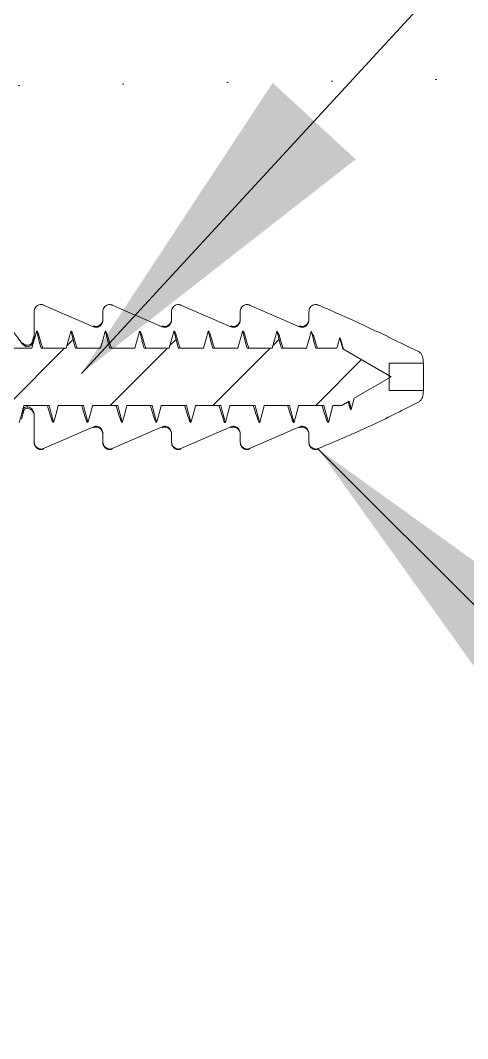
# Model space of a CAD drawing. Extents: x 1522 to 1942, y -990 to -693.
# Drawn here: x 1765.05 to 1768.96, y -805.4 to -796.5 of the extents above; entities that cross this region are included whole.
import ezdxf

# ---------------------------------------------------------------- set-up
doc = ezdxf.new("R2010")
doc.units = 0
doc.header["$LTSCALE"] = 7
doc.header["$MEASUREMENT"] = 0
doc.layers.get('0').update_dxf_attribs({"color": 2, "linetype": 'CONTINUOUS'})
doc.layers.add('D', color=2, linetype='CONTINUOUS')
doc.styles.add('GHS', font='romans', dxfattribs={"bigfont": 'ghs'})
doc.dimstyles.new('STANDARD$7', dxfattribs={"dimscale": 0, "dimtxt": 3.5, "dimasz": 3, "dimexe": 2, "dimexo": 1, "dimgap": 1, "dimtad": 1, "dimdec": 4, "dimdsep": 46, "dimtxsty": 'GHS', "dimcen": 1, "dimclrd": 256, "dimclre": 256, "dimclrt": 256, "dimadec": 4, "dimazin": 2, "dimtfac": 1, "dimtdec": 4, "dimtmove": 0, "dimatfit": 0, "dimfxl": 0, "dimtolj": 1, "dimtzin": 0, "dimlwd": -1, "dimlwe": -1, "dimarcsym": 0})
pattern_1 = [(45, (1635.147, -811.1122), (-0.4490128, 0.4490128), [])]

msp = doc.modelspace()

# ---------------------------------------------------------------- hatches: boundary and pattern name
at = {"linetype": 'Continuous', "lineweight": 0}
h = msp.add_hatch(dxfattribs=at)
h.set_pattern_fill('ANSI31', color=2, scale=0.2, style=0)
h.set_pattern_definition(pattern_1)
edge = h.paths.add_edge_path(flags=0)
edge.add_line((1760.871, -798.2207), (1760.871, -799.012))
edge.add_line((1760.871, -799.012), (1761.671, -799.0232))
edge.add_line((1761.671, -799.0232), (1761.671, -797.1139))
edge.add_ellipse((1768.8507, -799.612), major_axis=(-186.2173, -2.6003), ratio=0.01396082, start_angle=272.198432, end_angle=272.816198)
edge.add_spline(control_points=[(1759.6652, -797.1432), (1759.6198, -797.1438), (1759.574, -797.1524), (1759.5315, -797.1683), (1759.4895, -797.1839), (1759.4496, -797.2071), (1759.4152, -797.2357), (1759.3808, -797.2644), (1759.3508, -797.2995), (1759.3278, -797.3379), (1759.3164, -797.357), (1759.3066, -797.3771), (1759.2985, -797.3977), (1759.2965, -797.4029), (1759.2946, -797.4081), (1759.2928, -797.4133), (1759.291, -797.4186), (1759.2893, -797.4238), (1759.2877, -797.4291), (1759.2861, -797.4344), (1759.2847, -797.4398), (1759.2833, -797.4451), (1759.2826, -797.4478), (1759.282, -797.4505), (1759.2814, -797.4532), (1759.2801, -797.4586), (1759.279, -797.464), (1759.2779, -797.4694), (1759.2769, -797.4749), (1759.276, -797.4803), (1759.2752, -797.4858), (1759.2748, -797.4885), (1759.2744, -797.4913), (1759.2741, -797.494), (1759.2734, -797.4995), (1759.2728, -797.505), (1759.2724, -797.5105), (1759.2722, -797.5133), (1759.272, -797.5161), (1759.2718, -797.5188), (1759.2716, -797.5216), (1759.2715, -797.5243), (1759.2714, -797.5271), (1759.2711, -797.5326), (1759.271, -797.5382), (1759.271, -797.5437)], knot_values=[0, 0, 0, 0, 0.00068, 0.00068, 0.00068, 0.001352, 0.001352, 0.001352, 0.002024, 0.002024, 0.002024, 0.002353, 0.002353, 0.002353, 0.002435, 0.002435, 0.002435, 0.002517, 0.002517, 0.002517, 0.002599, 0.002599, 0.002599, 0.00264, 0.00264, 0.00264, 0.002721, 0.002721, 0.002721, 0.002803, 0.002803, 0.002803, 0.002844, 0.002844, 0.002844, 0.002926, 0.002926, 0.002926, 0.002967, 0.002967, 0.002967, 0.003008, 0.003008, 0.003008, 0.00309, 0.00309, 0.00309, 0.00309], weights=[1, 1, 1, 1, 1, 1, 1, 1, 1, 1, 1, 1, 1, 1, 1, 1, 1, 1, 1, 1, 1, 1, 1, 1, 1, 1, 1, 1, 1, 1, 1, 1, 1, 1, 1, 1, 1, 1, 1, 1, 1, 1, 1, 1, 1, 1], degree=3, periodic=0)
edge.add_line((1759.271, -797.5437), (1759.271, -797.6134))
edge.add_arc((1759.371, -797.6134), 0.1, 180, 269.2)
edge.add_line((1759.3696, -797.7134), (1759.671, -797.7176))
edge.add_line((1759.671, -797.7176), (1759.671, -798.204))
edge.add_line((1759.671, -798.204), (1760.871, -798.2207))
h = msp.add_hatch(dxfattribs=at)
h.set_pattern_fill('ANSI31', color=2, scale=0.2, style=0)
h.set_pattern_definition(pattern_1)
edge = h.paths.add_edge_path(flags=0)
edge.add_line((1761.291, -799.212), (1761.2508, -799.362))
edge.add_line((1761.2508, -799.362), (1761.191, -799.362))
edge.add_line((1761.191, -799.362), (1761.191, -799.312))
edge.add_line((1761.191, -799.312), (1760.691, -799.312))
edge.add_line((1760.691, -799.312), (1760.691, -799.062))
edge.add_line((1760.691, -799.062), (1760.871, -799.062))
edge.add_line((1760.871, -799.062), (1760.871, -798.472))
edge.add_arc((1760.811, -798.472), 0.06, 0, 90)
edge.add_line((1760.811, -798.412), (1760.751, -798.412))
edge.add_line((1760.751, -798.412), (1760.691, -798.472))
edge.add_line((1760.691, -798.472), (1760.691, -798.9142))
edge.add_arc((1760.631, -798.9142), 0.06, 0, 94.37793)
edge.add_spline(control_points=[(1760.6264, -798.8544), (1760.404, -798.8714), (1760.288, -798.9804), (1760.2333, -799.182)], knot_values=[0.055884, 0.055884, 0.055884, 0.055884, 0.659342, 0.659342, 0.659342, 0.659342], weights=[1, 1, 1, 1], degree=3, periodic=0)
edge.add_line((1760.2333, -799.182), (1760.611, -799.182))
edge.add_line((1760.611, -799.182), (1760.611, -800.042))
edge.add_line((1760.611, -800.042), (1760.2333, -800.042))
edge.add_spline(control_points=[(1760.2333, -800.042), (1760.288, -800.2436), (1760.404, -800.3526), (1760.6264, -800.3697)], knot_values=[0.340658, 0.340658, 0.340658, 0.340658, 0.944116, 0.944116, 0.944116, 0.944116], weights=[1, 1, 1, 1], degree=3, periodic=0)
edge.add_arc((1760.631, -800.3098), 0.06, 265.62207, 360)
edge.add_line((1760.691, -800.3098), (1760.691, -800.752))
edge.add_line((1760.691, -800.752), (1760.751, -800.812))
edge.add_line((1760.751, -800.812), (1760.811, -800.812))
edge.add_arc((1760.811, -800.752), 0.06, 270, 360)
edge.add_line((1760.871, -800.752), (1760.871, -800.162))
edge.add_line((1760.871, -800.162), (1760.691, -800.162))
edge.add_line((1760.691, -800.162), (1760.691, -799.912))
edge.add_line((1760.691, -799.912), (1761.191, -799.912))
edge.add_line((1761.191, -799.912), (1761.191, -799.862))
edge.add_line((1761.191, -799.862), (1761.4008, -799.862))
edge.add_line((1761.4008, -799.862), (1761.441, -800.012))
edge.add_line((1761.441, -800.012), (1761.4812, -799.862))
edge.add_line((1761.4812, -799.862), (1761.7008, -799.862))
edge.add_line((1761.7008, -799.862), (1761.741, -800.012))
edge.add_line((1761.741, -800.012), (1761.7812, -799.862))
edge.add_line((1761.7812, -799.862), (1762.0008, -799.862))
edge.add_line((1762.0008, -799.862), (1762.041, -800.012))
edge.add_line((1762.041, -800.012), (1762.0812, -799.862))
edge.add_line((1762.0812, -799.862), (1762.3008, -799.862))
edge.add_line((1762.3008, -799.862), (1762.341, -800.012))
edge.add_line((1762.341, -800.012), (1762.3812, -799.862))
edge.add_line((1762.3812, -799.862), (1762.6008, -799.862))
edge.add_line((1762.6008, -799.862), (1762.641, -800.012))
edge.add_line((1762.641, -800.012), (1762.6812, -799.862))
edge.add_line((1762.6812, -799.862), (1762.9008, -799.862))
edge.add_line((1762.9008, -799.862), (1762.941, -800.012))
edge.add_line((1762.941, -800.012), (1762.9812, -799.862))
edge.add_line((1762.9812, -799.862), (1763.2008, -799.862))
edge.add_line((1763.2008, -799.862), (1763.241, -800.012))
edge.add_line((1763.241, -800.012), (1763.2812, -799.862))
edge.add_line((1763.2812, -799.862), (1763.5008, -799.862))
edge.add_line((1763.5008, -799.862), (1763.541, -800.012))
edge.add_line((1763.541, -800.012), (1763.5812, -799.862))
edge.add_line((1763.5812, -799.862), (1763.8008, -799.862))
edge.add_line((1763.8008, -799.862), (1763.841, -800.012))
edge.add_line((1763.841, -800.012), (1763.8812, -799.862))
edge.add_line((1763.8812, -799.862), (1764.1008, -799.862))
edge.add_line((1764.1008, -799.862), (1764.141, -800.012))
edge.add_line((1764.141, -800.012), (1764.1812, -799.862))
edge.add_line((1764.1812, -799.862), (1764.4008, -799.862))
edge.add_line((1764.4008, -799.862), (1764.441, -800.012))
edge.add_line((1764.441, -800.012), (1764.4812, -799.862))
edge.add_line((1764.4812, -799.862), (1764.7008, -799.862))
edge.add_line((1764.7008, -799.862), (1764.741, -800.012))
edge.add_line((1764.741, -800.012), (1764.7812, -799.862))
edge.add_line((1764.7812, -799.862), (1765.0008, -799.862))
edge.add_line((1765.0008, -799.862), (1765.041, -800.012))
edge.add_line((1765.041, -800.012), (1765.0812, -799.862))
edge.add_line((1765.0812, -799.862), (1765.3008, -799.862))
edge.add_line((1765.3008, -799.862), (1765.341, -800.012))
edge.add_line((1765.341, -800.012), (1765.3812, -799.862))
edge.add_line((1765.3812, -799.862), (1765.6008, -799.862))
edge.add_line((1765.6008, -799.862), (1765.641, -800.012))
edge.add_line((1765.641, -800.012), (1765.6812, -799.862))
edge.add_line((1765.6812, -799.862), (1765.9008, -799.862))
edge.add_line((1765.9008, -799.862), (1765.941, -800.012))
edge.add_line((1765.941, -800.012), (1765.9812, -799.862))
edge.add_line((1765.9812, -799.862), (1766.2008, -799.862))
edge.add_line((1766.2008, -799.862), (1766.241, -800.012))
edge.add_line((1766.241, -800.012), (1766.2812, -799.862))
edge.add_line((1766.2812, -799.862), (1766.5008, -799.862))
edge.add_line((1766.5008, -799.862), (1766.541, -800.012))
edge.add_line((1766.541, -800.012), (1766.5812, -799.862))
edge.add_line((1766.5812, -799.862), (1766.8008, -799.862))
edge.add_line((1766.8008, -799.862), (1766.841, -800.012))
edge.add_line((1766.841, -800.012), (1766.8812, -799.862))
edge.add_line((1766.8812, -799.862), (1767.1008, -799.862))
edge.add_line((1767.1008, -799.862), (1767.141, -800.012))
edge.add_line((1767.141, -800.012), (1767.1812, -799.862))
edge.add_line((1767.1812, -799.862), (1767.4008, -799.862))
edge.add_line((1767.4008, -799.862), (1767.441, -800.012))
edge.add_line((1767.441, -800.012), (1767.4812, -799.862))
edge.add_line((1767.4812, -799.862), (1767.7008, -799.862))
edge.add_line((1767.7008, -799.862), (1767.741, -800.012))
edge.add_line((1767.741, -800.012), (1767.7812, -799.862))
edge.add_line((1767.7812, -799.862), (1767.858, -799.862))
edge.add_line((1767.858, -799.862), (1767.9219, -799.8251))
edge.add_line((1767.9219, -799.8251), (1767.941, -799.8966))
edge.add_line((1767.941, -799.8966), (1767.9672, -799.799))
edge.add_line((1767.9672, -799.799), (1768.291, -799.612))
edge.add_line((1768.291, -799.612), (1767.8672, -799.3673))
edge.add_line((1767.8672, -799.3673), (1767.841, -799.2698))
edge.add_line((1767.841, -799.2698), (1767.8163, -799.362))
edge.add_line((1767.8163, -799.362), (1767.6312, -799.362))
edge.add_line((1767.6312, -799.362), (1767.591, -799.212))
edge.add_line((1767.591, -799.212), (1767.5508, -799.362))
edge.add_line((1767.5508, -799.362), (1767.3312, -799.362))
edge.add_line((1767.3312, -799.362), (1767.291, -799.212))
edge.add_line((1767.291, -799.212), (1767.2508, -799.362))
edge.add_line((1767.2508, -799.362), (1767.0312, -799.362))
edge.add_line((1767.0312, -799.362), (1766.991, -799.212))
edge.add_line((1766.991, -799.212), (1766.9508, -799.362))
edge.add_line((1766.9508, -799.362), (1766.7312, -799.362))
edge.add_line((1766.7312, -799.362), (1766.691, -799.212))
edge.add_line((1766.691, -799.212), (1766.6508, -799.362))
edge.add_line((1766.6508, -799.362), (1766.4312, -799.362))
edge.add_line((1766.4312, -799.362), (1766.391, -799.212))
edge.add_line((1766.391, -799.212), (1766.3508, -799.362))
edge.add_line((1766.3508, -799.362), (1766.1312, -799.362))
edge.add_line((1766.1312, -799.362), (1766.091, -799.212))
edge.add_line((1766.091, -799.212), (1766.0508, -799.362))
edge.add_line((1766.0508, -799.362), (1765.8312, -799.362))
edge.add_line((1765.8312, -799.362), (1765.791, -799.212))
edge.add_line((1765.791, -799.212), (1765.7508, -799.362))
edge.add_line((1765.7508, -799.362), (1765.5312, -799.362))
edge.add_line((1765.5312, -799.362), (1765.491, -799.212))
edge.add_line((1765.491, -799.212), (1765.4508, -799.362))
edge.add_line((1765.4508, -799.362), (1765.2312, -799.362))
edge.add_line((1765.2312, -799.362), (1765.191, -799.212))
edge.add_line((1765.191, -799.212), (1765.1508, -799.362))
edge.add_line((1765.1508, -799.362), (1764.9312, -799.362))
edge.add_line((1764.9312, -799.362), (1764.891, -799.212))
edge.add_line((1764.891, -799.212), (1764.8508, -799.362))
edge.add_line((1764.8508, -799.362), (1764.6312, -799.362))
edge.add_line((1764.6312, -799.362), (1764.591, -799.212))
edge.add_line((1764.591, -799.212), (1764.5508, -799.362))
edge.add_line((1764.5508, -799.362), (1764.3312, -799.362))
edge.add_line((1764.3312, -799.362), (1764.291, -799.212))
edge.add_line((1764.291, -799.212), (1764.2508, -799.362))
edge.add_line((1764.2508, -799.362), (1764.0312, -799.362))
edge.add_line((1764.0312, -799.362), (1763.991, -799.212))
edge.add_line((1763.991, -799.212), (1763.9508, -799.362))
edge.add_line((1763.9508, -799.362), (1763.7312, -799.362))
edge.add_line((1763.7312, -799.362), (1763.691, -799.212))
edge.add_line((1763.691, -799.212), (1763.6508, -799.362))
edge.add_line((1763.6508, -799.362), (1763.4312, -799.362))
edge.add_line((1763.4312, -799.362), (1763.391, -799.212))
edge.add_line((1763.391, -799.212), (1763.3508, -799.362))
edge.add_line((1763.3508, -799.362), (1763.1312, -799.362))
edge.add_line((1763.1312, -799.362), (1763.091, -799.212))
edge.add_line((1763.091, -799.212), (1763.0508, -799.362))
edge.add_line((1763.0508, -799.362), (1762.8312, -799.362))
edge.add_line((1762.8312, -799.362), (1762.791, -799.212))
edge.add_line((1762.791, -799.212), (1762.7508, -799.362))
edge.add_line((1762.7508, -799.362), (1762.5312, -799.362))
edge.add_line((1762.5312, -799.362), (1762.491, -799.212))
edge.add_line((1762.491, -799.212), (1762.4508, -799.362))
edge.add_line((1762.4508, -799.362), (1762.2312, -799.362))
edge.add_line((1762.2312, -799.362), (1762.191, -799.212))
edge.add_line((1762.191, -799.212), (1762.1508, -799.362))
edge.add_line((1762.1508, -799.362), (1761.9312, -799.362))
edge.add_line((1761.9312, -799.362), (1761.891, -799.212))
edge.add_line((1761.891, -799.212), (1761.8508, -799.362))
edge.add_line((1761.8508, -799.362), (1761.6312, -799.362))
edge.add_line((1761.6312, -799.362), (1761.591, -799.212))
edge.add_line((1761.591, -799.212), (1761.5508, -799.362))
edge.add_line((1761.5508, -799.362), (1761.3312, -799.362))
edge.add_line((1761.3312, -799.362), (1761.291, -799.212))

# ---------------------------------------------------------------- linework, layer by layer
at = {"color": 7, "linetype": 'Continuous', "lineweight": 15}
for p, q in [((1765.6887, -799.1748), (1765.2533, -798.9849)), ((1766.2887, -799.1748), (1765.8533, -798.9849)), ((1766.8887, -799.1748), (1766.4533, -798.9849)), ((1767.4887, -799.1748), (1767.0533, -798.9849)), ((1765.171, -799.0446), (1765.171, -799.2736)), ((1765.771, -799.0446), (1765.771, -799.1128)), ((1766.371, -799.0446), (1766.371, -799.1128)), ((1766.971, -799.0446), (1766.971, -799.1128)), ((1767.571, -799.0446), (1767.571, -799.1128)), ((1765.1704, -799.2486), (1765.1493, -799.319)), ((1765.1582, -799.3017), (1765.1703, -799.2494)), ((1767.291, -799.212), (1767.3112, -799.2497)), ((1767.591, -799.212), (1767.6114, -799.254)), ((1767.841, -799.2698), (1767.8516, -799.2974)), ((1765.1508, -799.362), (1764.9312, -799.362)), ((1765.4508, -799.362), (1765.2312, -799.362)), ((1765.7508, -799.362), (1765.5312, -799.362)), ((1766.0508, -799.362), (1765.8312, -799.362)), ((1766.3508, -799.362), (1766.1312, -799.362)), ((1766.6508, -799.362), (1766.4312, -799.362)), ((1766.9508, -799.362), (1766.7312, -799.362)), ((1767.2508, -799.362), (1767.0312, -799.362)), ((1767.5508, -799.362), (1767.3312, -799.362)), ((1767.8163, -799.362), (1767.6312, -799.362)), ((1768.291, -799.612), (1767.8672, -799.3673)), ((1768.271, -799.492), (1768.271, -799.732)), ((1768.571, -799.492), (1768.271, -799.492)), ((1768.571, -799.492), (1768.571, -799.4875)), ((1768.571, -799.492), (1768.571, -799.732)), ((1767.9672, -799.799), (1768.291, -799.612)), ((1768.271, -799.732), (1768.571, -799.732)), ((1768.571, -799.7365), (1768.571, -799.732)), ((1765.0812, -799.862), (1765.3008, -799.862)), ((1765.3812, -799.862), (1765.6008, -799.862)), ((1765.6812, -799.862), (1765.9008, -799.862)), ((1765.9812, -799.862), (1766.2008, -799.862)), ((1766.2812, -799.862), (1766.5008, -799.862)), ((1766.5812, -799.862), (1766.8008, -799.862)), ((1766.8812, -799.862), (1767.1008, -799.862)), ((1767.1812, -799.862), (1767.4008, -799.862)), ((1767.4812, -799.862), (1767.7008, -799.862)), ((1767.741, -800.012), (1767.7008, -799.862)), ((1767.7812, -799.862), (1767.741, -800.012)), ((1767.7812, -799.862), (1767.858, -799.862)), ((1767.858, -799.862), (1767.9219, -799.8251)), ((1767.913, -799.8302), (1767.9275, -799.8783)), ((1765.171, -799.9505), (1765.171, -800.1795)), ((1765.2533, -800.2391), (1765.6887, -800.0493)), ((1765.8533, -800.2391), (1766.2887, -800.0493)), ((1766.4533, -800.2391), (1766.8887, -800.0493)), ((1767.0533, -800.2391), (1767.4887, -800.0493)), ((1765.771, -800.1112), (1765.771, -800.1795)), ((1766.371, -800.1112), (1766.371, -800.1795)), ((1766.971, -800.1112), (1766.971, -800.1795)), ((1767.571, -800.1112), (1767.571, -800.1795))]:
    msp.add_line(p, q, dxfattribs=at)
at = {"color": 7, "linetype": 'Continuous', "lineweight": 15, "flags": 128}
for points in [[(1765.191, -799.212), (1765.1782, -799.2597), (1765.1645, -799.3109), (1765.1508, -799.362)], [(1765.2312, -799.362), (1765.2184, -799.3144), (1765.2047, -799.2632), (1765.191, -799.212)], [(1765.491, -799.212), (1765.4782, -799.2597), (1765.4645, -799.3109), (1765.4508, -799.362)], [(1765.5312, -799.362), (1765.5184, -799.3144), (1765.5047, -799.2632), (1765.491, -799.212)], [(1765.791, -799.212), (1765.7782, -799.2597), (1765.7645, -799.3109), (1765.7508, -799.362)], [(1765.8312, -799.362), (1765.8184, -799.3144), (1765.8047, -799.2632), (1765.791, -799.212)], [(1766.091, -799.212), (1766.0782, -799.2597), (1766.0645, -799.3109), (1766.0508, -799.362)], [(1766.1312, -799.362), (1766.1184, -799.3144), (1766.1047, -799.2632), (1766.091, -799.212)], [(1766.391, -799.212), (1766.3782, -799.2597), (1766.3645, -799.3109), (1766.3508, -799.362)], [(1766.4312, -799.362), (1766.4184, -799.3144), (1766.4047, -799.2632), (1766.391, -799.212)], [(1766.691, -799.212), (1766.6782, -799.2597), (1766.6645, -799.3109), (1766.6508, -799.362)], [(1766.7312, -799.362), (1766.7184, -799.3144), (1766.7047, -799.2632), (1766.691, -799.212)], [(1766.991, -799.212), (1766.9782, -799.2597), (1766.9645, -799.3109), (1766.9508, -799.362)], [(1767.0312, -799.362), (1767.0184, -799.3144), (1767.0047, -799.2632), (1766.991, -799.212)], [(1767.291, -799.212), (1767.2782, -799.2597), (1767.2645, -799.3109), (1767.2508, -799.362)], [(1767.3312, -799.362), (1767.3184, -799.3144), (1767.3047, -799.2632), (1767.291, -799.212)], [(1767.591, -799.212), (1767.5782, -799.2597), (1767.5645, -799.3109), (1767.5508, -799.362)], [(1767.6312, -799.362), (1767.6184, -799.3144), (1767.6047, -799.2632), (1767.591, -799.212)], [(1767.8163, -799.362), (1767.8211, -799.3442), (1767.841, -799.2698)], [(1767.841, -799.2698), (1767.8511, -799.3076), (1767.8613, -799.3454), (1767.8672, -799.3673)], [(1767.9672, -799.799), (1767.9525, -799.8536), (1767.941, -799.8966)], [(1765.041, -800.012), (1765.0538, -799.9644), (1765.0675, -799.9132), (1765.0812, -799.862)], [(1765.3008, -799.862), (1765.3136, -799.9097), (1765.3273, -799.9609), (1765.341, -800.012)], [(1765.341, -800.012), (1765.3538, -799.9644), (1765.3675, -799.9132), (1765.3812, -799.862)], [(1765.6008, -799.862), (1765.6136, -799.9097), (1765.6273, -799.9609), (1765.641, -800.012)], [(1765.641, -800.012), (1765.6538, -799.9644), (1765.6675, -799.9132), (1765.6812, -799.862)], [(1765.9008, -799.862), (1765.9136, -799.9097), (1765.9273, -799.9609), (1765.941, -800.012)], [(1765.941, -800.012), (1765.9538, -799.9644), (1765.9675, -799.9132), (1765.9812, -799.862)], [(1766.2008, -799.862), (1766.2136, -799.9097), (1766.2273, -799.9609), (1766.241, -800.012)], [(1766.241, -800.012), (1766.2538, -799.9644), (1766.2675, -799.9132), (1766.2812, -799.862)], [(1766.5008, -799.862), (1766.5136, -799.9097), (1766.5273, -799.9609), (1766.541, -800.012)], [(1766.541, -800.012), (1766.5538, -799.9644), (1766.5675, -799.9132), (1766.5812, -799.862)], [(1766.8008, -799.862), (1766.8136, -799.9097), (1766.8273, -799.9609), (1766.841, -800.012)], [(1766.841, -800.012), (1766.8538, -799.9644), (1766.8675, -799.9132), (1766.8812, -799.862)], [(1767.1008, -799.862), (1767.1136, -799.9097), (1767.1273, -799.9609), (1767.141, -800.012)], [(1767.141, -800.012), (1767.1538, -799.9644), (1767.1675, -799.9132), (1767.1812, -799.862)], [(1767.4008, -799.862), (1767.4136, -799.9097), (1767.4273, -799.9609), (1767.441, -800.012)], [(1767.441, -800.012), (1767.4538, -799.9644), (1767.4675, -799.9132), (1767.4812, -799.862)], [(1767.941, -799.8966), (1767.9303, -799.8566), (1767.9219, -799.8251)]]:
    msp.add_lwpolyline(points, dxfattribs=at)
at = {"color": 7, "linetype": 'Continuous', "lineweight": 15}
for points, knots in [([(1765.0662, -799.3229), (1765.0166, -799.2563), (1764.9273, -799.1366), (1764.8315, -799.0222), (1764.7889, -798.9714)], [0, 0, 0, 0, 0.555879, 1, 1, 1, 1]), ([(1765.2533, -798.9849), (1765.2501, -798.9838), (1765.2433, -798.9813), (1765.2297, -798.9797), (1765.2129, -798.9822), (1765.1955, -798.9914), (1765.1817, -799.006), (1765.1727, -799.0244), (1765.1716, -799.038), (1765.171, -799.0446)], [0, 0, 0, 0, 0.084757, 0.179858, 0.339872, 0.49975, 0.663182, 0.835674, 1, 1, 1, 1]), ([(1765.8533, -798.9849), (1765.8501, -798.9838), (1765.8433, -798.9813), (1765.8297, -798.9797), (1765.813, -798.9822), (1765.7955, -798.9914), (1765.7817, -799.006), (1765.7727, -799.0244), (1765.7716, -799.038), (1765.771, -799.0446)], [0, 0, 0, 0, 0.084713, 0.179867, 0.339839, 0.499722, 0.663162, 0.835661, 1, 1, 1, 1]), ([(1766.4533, -798.9849), (1766.4501, -798.9838), (1766.4433, -798.9813), (1766.4297, -798.9797), (1766.413, -798.9822), (1766.3955, -798.9914), (1766.3817, -799.006), (1766.3727, -799.0244), (1766.3716, -799.038), (1766.371, -799.0446)], [0, 0, 0, 0, 0.084713, 0.179818, 0.339838, 0.499722, 0.663162, 0.835661, 1, 1, 1, 1]), ([(1767.0533, -798.9849), (1767.0501, -798.9838), (1767.0433, -798.9813), (1767.0297, -798.9797), (1767.0129, -798.9822), (1766.9955, -798.9914), (1766.9817, -799.006), (1766.9727, -799.0244), (1766.9716, -799.038), (1766.971, -799.0446)], [0, 0, 0, 0, 0.084757, 0.179858, 0.339872, 0.49975, 0.663182, 0.835674, 1, 1, 1, 1]), ([(1767.6533, -798.9849), (1767.6501, -798.9838), (1767.6433, -798.9813), (1767.6297, -798.9797), (1767.613, -798.9822), (1767.5955, -798.9914), (1767.5817, -799.006), (1767.5727, -799.0244), (1767.5716, -799.038), (1767.571, -799.0446)], [0, 0, 0, 0, 0.084712, 0.179865, 0.339835, 0.499762, 0.663165, 0.835662, 1, 1, 1, 1]), ([(1768.5333, -799.3941), (1768.2748, -799.2677), (1767.9841, -799.1255), (1767.6863, -798.999), (1767.6533, -798.9849)], [0, 0, 0, 0, 0.889112, 1, 1, 1, 1]), ([(1765.771, -799.1064), (1765.7708, -799.1103), (1765.7702, -799.1221), (1765.7634, -799.1411), (1765.7487, -799.1594), (1765.7294, -799.1704), (1765.7093, -799.1733), (1765.6958, -799.1705), (1765.6895, -799.1678), (1765.6887, -799.1675)], [0, 0, 0, 0, 0.097272, 0.292644, 0.486353, 0.666645, 0.828911, 0.98006, 1, 1, 1, 1]), ([(1765.6887, -799.1748), (1765.6891, -799.1749), (1765.6956, -799.1778), (1765.7089, -799.1808), (1765.7278, -799.178), (1765.7445, -799.1694), (1765.7584, -799.1553), (1765.7683, -799.1362), (1765.771, -799.1211), (1765.771, -799.1131), (1765.771, -799.1128)], [0, 0, 0, 0, 0.010398, 0.174987, 0.324308, 0.471754, 0.62914, 0.803246, 0.994186, 1, 1, 1, 1]), ([(1766.371, -799.1064), (1766.3708, -799.1103), (1766.3702, -799.1221), (1766.3634, -799.1411), (1766.3487, -799.1594), (1766.3294, -799.1704), (1766.3093, -799.1733), (1766.2958, -799.1705), (1766.2895, -799.1678), (1766.2887, -799.1675)], [0, 0, 0, 0, 0.097277, 0.292657, 0.486376, 0.666676, 0.828901, 0.980105, 1, 1, 1, 1]), ([(1766.2887, -799.1748), (1766.2891, -799.1749), (1766.2956, -799.1778), (1766.3089, -799.1808), (1766.3278, -799.178), (1766.3445, -799.1694), (1766.3584, -799.1553), (1766.3684, -799.1362), (1766.371, -799.1211), (1766.371, -799.1131), (1766.371, -799.1128)], [0, 0, 0, 0, 0.010353, 0.174944, 0.324267, 0.471758, 0.629145, 0.803253, 0.994186, 1, 1, 1, 1]), ([(1766.971, -799.1064), (1766.9708, -799.1103), (1766.9702, -799.1221), (1766.9634, -799.1411), (1766.9487, -799.1594), (1766.9294, -799.1704), (1766.9093, -799.1733), (1766.8958, -799.1705), (1766.8895, -799.1678), (1766.8887, -799.1675)], [0, 0, 0, 0, 0.097281, 0.292661, 0.486379, 0.666679, 0.828904, 0.980059, 1, 1, 1, 1]), ([(1766.8887, -799.1748), (1766.8891, -799.1749), (1766.8956, -799.1778), (1766.9089, -799.1808), (1766.9278, -799.178), (1766.9445, -799.1694), (1766.9584, -799.1553), (1766.9684, -799.1362), (1766.971, -799.1211), (1766.971, -799.1131), (1766.971, -799.1128)], [0, 0, 0, 0, 0.010353, 0.174992, 0.324266, 0.471757, 0.629144, 0.803252, 0.994186, 1, 1, 1, 1]), ([(1767.571, -799.1064), (1767.5708, -799.1103), (1767.5702, -799.1221), (1767.5634, -799.1411), (1767.5487, -799.1594), (1767.5294, -799.1704), (1767.5093, -799.1733), (1767.4958, -799.1705), (1767.4895, -799.1678), (1767.4887, -799.1675)], [0, 0, 0, 0, 0.097278, 0.292635, 0.486347, 0.666641, 0.828909, 0.98006, 1, 1, 1, 1]), ([(1767.4887, -799.1748), (1767.4891, -799.1749), (1767.4956, -799.1778), (1767.5089, -799.1808), (1767.5278, -799.178), (1767.5445, -799.1694), (1767.5584, -799.1553), (1767.5684, -799.1362), (1767.571, -799.1211), (1767.571, -799.1131), (1767.571, -799.1128)], [0, 0, 0, 0, 0.010398, 0.174989, 0.324264, 0.471756, 0.629143, 0.803252, 0.994186, 1, 1, 1, 1]), ([(1765.191, -799.212), (1765.1927, -799.2126), (1765.1984, -799.2146), (1765.2053, -799.2249), (1765.2104, -799.2458), (1765.2112, -799.249)], [0, 0, 0, 0, 0.257862, 0.88637, 1, 1, 1, 1]), ([(1765.2462, -799.362), (1765.2428, -799.3512), (1765.2308, -799.3136), (1765.2193, -799.2745), (1765.2111, -799.2467)], [0, 0, 0, 0, 0.287818, 1, 1, 1, 1]), ([(1765.491, -799.212), (1765.4934, -799.2129), (1765.4999, -799.2151), (1765.5068, -799.2347), (1765.5111, -799.247)], [0, 0, 0, 0, 0.375684, 1, 1, 1, 1]), ([(1765.5462, -799.362), (1765.5428, -799.3512), (1765.5308, -799.3136), (1765.5193, -799.2745), (1765.5111, -799.2467)], [0, 0, 0, 0, 0.287822, 1, 1, 1, 1]), ([(1765.791, -799.212), (1765.7942, -799.2133), (1765.8007, -799.2159), (1765.8077, -799.2379), (1765.8112, -799.2491)], [0, 0, 0, 0, 0.490491, 1, 1, 1, 1]), ([(1765.8462, -799.362), (1765.8428, -799.3512), (1765.8308, -799.3136), (1765.8193, -799.2745), (1765.8111, -799.2467)], [0, 0, 0, 0, 0.287818, 1, 1, 1, 1]), ([(1766.091, -799.212), (1766.095, -799.2138), (1766.1016, -799.2167), (1766.1085, -799.2408), (1766.1112, -799.2503)], [0, 0, 0, 0, 0.60562, 1, 1, 1, 1]), ([(1766.1462, -799.362), (1766.1428, -799.3512), (1766.1308, -799.3136), (1766.1193, -799.2745), (1766.1111, -799.2467)], [0, 0, 0, 0, 0.287833, 1, 1, 1, 1]), ([(1766.391, -799.212), (1766.3958, -799.2142), (1766.4024, -799.2172), (1766.4093, -799.2433), (1766.4112, -799.2505)], [0, 0, 0, 0, 0.721915, 1, 1, 1, 1]), ([(1766.4462, -799.362), (1766.4428, -799.3512), (1766.4308, -799.3136), (1766.4193, -799.2745), (1766.4111, -799.2467)], [0, 0, 0, 0, 0.287822, 1, 1, 1, 1]), ([(1766.691, -799.212), (1766.6966, -799.2146), (1766.7033, -799.2176), (1766.7101, -799.2452), (1766.7112, -799.2496)], [0, 0, 0, 0, 0.840586, 1, 1, 1, 1]), ([(1766.7462, -799.362), (1766.7428, -799.3512), (1766.7308, -799.3136), (1766.7193, -799.2745), (1766.7111, -799.2467)], [0, 0, 0, 0, 0.287818, 1, 1, 1, 1]), ([(1766.991, -799.212), (1766.9974, -799.2148), (1767.0041, -799.2176), (1767.0109, -799.2465), (1767.0111, -799.2476)], [0, 0, 0, 0, 0.963234, 1, 1, 1, 1]), ([(1767.0462, -799.362), (1767.0428, -799.3512), (1767.0308, -799.3136), (1767.0193, -799.2745), (1767.0111, -799.2467)], [0, 0, 0, 0, 0.287833, 1, 1, 1, 1]), ([(1767.3458, -799.3606), (1767.3425, -799.3502), (1767.3306, -799.3131), (1767.3193, -799.2745), (1767.3111, -799.2467)], [0, 0, 0, 0, 0.278709, 1, 1, 1, 1]), ([(1767.646, -799.3611), (1767.6426, -799.3506), (1767.6307, -799.3133), (1767.6193, -799.2745), (1767.6111, -799.2467)], [0, 0, 0, 0, 0.282074, 1, 1, 1, 1]), ([(1765.0662, -799.3229), (1765.0692, -799.3267), (1765.0761, -799.3355), (1765.09, -799.345), (1765.1066, -799.3497), (1765.1227, -799.3484), (1765.1389, -799.3411), (1765.1547, -799.3266), (1765.1669, -799.3045), (1765.1708, -799.2853), (1765.171, -799.275), (1765.171, -799.2736)], [0, 0, 0, 0, 0.0916974, 0.2097262, 0.3099906, 0.4104493, 0.5068985, 0.6386933, 0.8054973, 0.9743936, 1, 1, 1, 1]), ([(1765.1493, -799.319), (1765.1453, -799.3229), (1765.1372, -799.3308), (1765.1208, -799.337), (1765.1036, -799.3374), (1765.0875, -799.3318), (1765.0749, -799.3228), (1765.0688, -799.3152), (1765.0662, -799.3119)], [0, 0, 0, 0, 0.17049, 0.34926, 0.528627, 0.694666, 0.87107, 1, 1, 1, 1]), ([(1767.8734, -799.3709), (1767.8709, -799.3621), (1767.8635, -799.3367), (1767.8562, -799.3108), (1767.8515, -799.2939)], [0, 0, 0, 0, 0.3484543, 1, 1, 1, 1]), ([(1768.571, -799.4875), (1768.5709, -799.4828), (1768.5706, -799.4612), (1768.5647, -799.4305), (1768.5479, -799.4042), (1768.537, -799.3966), (1768.5333, -799.3941)], [0, 0, 0, 0, 0.133821, 0.620546, 0.872431, 1, 1, 1, 1]), ([(1768.5333, -799.83), (1768.537, -799.8274), (1768.5478, -799.82), (1768.562, -799.7979), (1768.57, -799.768), (1768.5707, -799.7461), (1768.571, -799.7365)], [0, 0, 0, 0, 0.127385, 0.373002, 0.727808, 1, 1, 1, 1]), ([(1765.171, -799.9505), (1765.1705, -799.9434), (1765.1693, -799.9264), (1765.1591, -799.9035), (1765.1433, -799.886), (1765.1267, -799.8768), (1765.1102, -799.8741), (1765.0946, -799.8773), (1765.0813, -799.8842), (1765.0752, -799.8914), (1765.0725, -799.8946)], [0, 0, 0, 0, 0.141437, 0.33819, 0.485722, 0.604595, 0.708931, 0.813325, 0.917639, 1, 1, 1, 1]), ([(1765.0859, -799.8947), (1765.0896, -799.8926), (1765.0985, -799.8875), (1765.1146, -799.8862), (1765.1297, -799.8901), (1765.1446, -799.8988), (1765.1581, -799.9133), (1765.1688, -799.9352), (1765.1703, -799.9514), (1765.171, -799.9599)], [0, 0, 0, 0, 0.096727, 0.23473, 0.358722, 0.450507, 0.628609, 0.805787, 1, 1, 1, 1]), ([(1765.2865, -799.8642), (1765.2897, -799.8743), (1765.3015, -799.9112), (1765.3128, -799.9495), (1765.3209, -799.9773)], [0, 0, 0, 0, 0.274101, 1, 1, 1, 1]), ([(1765.5867, -799.8648), (1765.5898, -799.8747), (1765.6015, -799.9114), (1765.6128, -799.9495), (1765.6209, -799.9773)], [0, 0, 0, 0, 0.269936, 1, 1, 1, 1]), ([(1765.8858, -799.862), (1765.8892, -799.8729), (1765.9013, -799.9105), (1765.9128, -799.9495), (1765.9209, -799.9773)], [0, 0, 0, 0, 0.287822, 1, 1, 1, 1]), ([(1766.1858, -799.862), (1766.1892, -799.8729), (1766.2013, -799.9105), (1766.2128, -799.9495), (1766.2209, -799.9773)], [0, 0, 0, 0, 0.287833, 1, 1, 1, 1]), ([(1766.4858, -799.862), (1766.4892, -799.8729), (1766.5013, -799.9105), (1766.5128, -799.9495), (1766.5209, -799.9773)], [0, 0, 0, 0, 0.287818, 1, 1, 1, 1]), ([(1766.7858, -799.862), (1766.7892, -799.8729), (1766.8013, -799.9105), (1766.8128, -799.9495), (1766.8209, -799.9773)], [0, 0, 0, 0, 0.287822, 1, 1, 1, 1]), ([(1767.0858, -799.862), (1767.0892, -799.8729), (1767.1013, -799.9105), (1767.1128, -799.9495), (1767.1209, -799.9773)], [0, 0, 0, 0, 0.287833, 1, 1, 1, 1]), ([(1767.3858, -799.862), (1767.3892, -799.8729), (1767.4013, -799.9105), (1767.4128, -799.9495), (1767.4209, -799.9773)], [0, 0, 0, 0, 0.287818, 1, 1, 1, 1]), ([(1767.6533, -800.2391), (1767.8168, -800.1702), (1768.1151, -800.0444), (1768.4031, -799.8967), (1768.5333, -799.83)], [0, 0, 0, 0, 0.548129, 1, 1, 1, 1]), ([(1767.6858, -799.862), (1767.6892, -799.8729), (1767.7013, -799.9105), (1767.7128, -799.9495), (1767.7209, -799.9773)], [0, 0, 0, 0, 0.287822, 1, 1, 1, 1]), ([(1767.9273, -799.8761), (1767.9277, -799.878), (1767.9322, -799.8994), (1767.9368, -799.8979), (1767.941, -799.8966)], [0, 0, 0, 0, 0.0880074, 1, 1, 1, 1]), ([(1765.0595, -799.9824), (1765.068, -799.9536), (1765.0766, -799.9242), (1765.0857, -799.8953), (1765.0859, -799.8947)], [0, 0, 0, 0, 0.978662, 1, 1, 1, 1]), ([(1765.0596, -799.9803), (1765.0633, -799.9684), (1765.0693, -799.9492), (1765.0749, -799.9144), (1765.077, -799.9012)], [0, 0, 0, 0, 0.6203975, 1, 1, 1, 1]), ([(1765.3209, -799.9759), (1765.3213, -799.9778), (1765.3281, -800.0064), (1765.3348, -800.0093), (1765.341, -800.012)], [0, 0, 0, 0, 0.067912, 1, 1, 1, 1]), ([(1765.6208, -799.9741), (1765.6221, -799.9793), (1765.629, -800.0065), (1765.6356, -800.0096), (1765.641, -800.012)], [0, 0, 0, 0, 0.1894103, 1, 1, 1, 1]), ([(1765.9208, -799.9735), (1765.9229, -799.9813), (1765.9298, -800.0069), (1765.9364, -800.0099), (1765.941, -800.012)], [0, 0, 0, 0, 0.307343, 1, 1, 1, 1]), ([(1766.2208, -799.9739), (1766.2237, -799.9839), (1766.2307, -800.0076), (1766.2372, -800.0104), (1766.241, -800.012)], [0, 0, 0, 0, 0.423217, 1, 1, 1, 1]), ([(1766.5209, -799.9754), (1766.5246, -799.9869), (1766.5315, -800.0083), (1766.538, -800.0109), (1766.541, -800.012)], [0, 0, 0, 0, 0.538215, 1, 1, 1, 1]), ([(1766.8209, -799.9768), (1766.8211, -799.9774), (1766.8255, -799.9965), (1766.8325, -800.008), (1766.8388, -800.011), (1766.841, -800.012)], [0, 0, 0, 0, 0.020942, 0.653796, 1, 1, 1, 1]), ([(1767.1208, -799.9746), (1767.1218, -799.9786), (1767.1271, -800.0001), (1767.134, -800.0098), (1767.1395, -800.0116), (1767.141, -800.012)], [0, 0, 0, 0, 0.143971, 0.771204, 1, 1, 1, 1]), ([(1767.4208, -799.9736), (1767.4226, -799.9804), (1767.4287, -800.0035), (1767.4355, -800.0112), (1767.4403, -800.0119), (1767.441, -800.012)], [0, 0, 0, 0, 0.2631348, 0.8862908, 1, 1, 1, 1]), ([(1767.7208, -799.9736), (1767.7234, -799.9829), (1767.7303, -800.0073), (1767.7369, -800.0102), (1767.741, -800.012)], [0, 0, 0, 0, 0.379934, 1, 1, 1, 1]), ([(1765.771, -800.1112), (1765.771, -800.1108), (1765.771, -800.1023), (1765.7678, -800.0857), (1765.7567, -800.0663), (1765.7415, -800.0527), (1765.7246, -800.0451), (1765.7059, -800.0434), (1765.6944, -800.0473), (1765.6887, -800.0493)], [0, 0, 0, 0, 0.011386, 0.20727, 0.407031, 0.550469, 0.702567, 0.855041, 1, 1, 1, 1]), ([(1765.6887, -800.0566), (1765.6904, -800.0559), (1765.6982, -800.0527), (1765.713, -800.0508), (1765.7283, -800.0541), (1765.7427, -800.0611), (1765.7558, -800.0722), (1765.767, -800.091), (1765.7708, -800.107), (1765.771, -800.1161), (1765.771, -800.1177)], [0, 0, 0, 0, 0.0458414, 0.2077929, 0.3587473, 0.4275238, 0.6015858, 0.7751696, 0.9611199, 1, 1, 1, 1]), ([(1766.371, -800.1112), (1766.371, -800.1108), (1766.371, -800.1023), (1766.3678, -800.0857), (1766.3567, -800.0663), (1766.3415, -800.0527), (1766.3246, -800.0451), (1766.3059, -800.0434), (1766.2944, -800.0473), (1766.2887, -800.0493)], [0, 0, 0, 0, 0.0113863, 0.2072782, 0.4070477, 0.5504547, 0.7026037, 0.8550354, 1, 1, 1, 1]), ([(1766.2887, -800.0566), (1766.2904, -800.0559), (1766.2982, -800.0527), (1766.313, -800.0508), (1766.3283, -800.0541), (1766.3427, -800.0611), (1766.3558, -800.0722), (1766.367, -800.091), (1766.3708, -800.107), (1766.371, -800.1161), (1766.371, -800.1177)], [0, 0, 0, 0, 0.045797, 0.207756, 0.358765, 0.4275, 0.601569, 0.77516, 0.961118, 1, 1, 1, 1]), ([(1766.971, -800.1112), (1766.971, -800.1108), (1766.9709, -800.1023), (1766.9679, -800.0857), (1766.9567, -800.0663), (1766.9415, -800.0527), (1766.9246, -800.0451), (1766.9059, -800.0434), (1766.8944, -800.0473), (1766.8887, -800.0493)], [0, 0, 0, 0, 0.011387, 0.207264, 0.407028, 0.550467, 0.702612, 0.855039, 1, 1, 1, 1]), ([(1766.8887, -800.0566), (1766.8904, -800.0559), (1766.8982, -800.0527), (1766.913, -800.0508), (1766.9283, -800.0541), (1766.9427, -800.0611), (1766.9558, -800.0722), (1766.967, -800.091), (1766.9708, -800.107), (1766.971, -800.1161), (1766.971, -800.1177)], [0, 0, 0, 0, 0.045843, 0.207753, 0.358762, 0.427497, 0.601567, 0.775158, 0.961117, 1, 1, 1, 1]), ([(1767.571, -800.1112), (1767.571, -800.1108), (1767.571, -800.1023), (1767.5678, -800.0857), (1767.5567, -800.0663), (1767.5415, -800.0527), (1767.5246, -800.0451), (1767.5059, -800.0434), (1767.4944, -800.0473), (1767.4887, -800.0493)], [0, 0, 0, 0, 0.011386, 0.20727, 0.407031, 0.550469, 0.702567, 0.855041, 1, 1, 1, 1]), ([(1767.4887, -800.0566), (1767.4904, -800.0559), (1767.4982, -800.0527), (1767.513, -800.0508), (1767.5283, -800.0541), (1767.5427, -800.0611), (1767.5558, -800.0722), (1767.567, -800.091), (1767.5708, -800.107), (1767.571, -800.1161), (1767.571, -800.1177)], [0, 0, 0, 0, 0.045842, 0.207747, 0.358752, 0.42753, 0.601594, 0.775155, 0.961119, 1, 1, 1, 1]), ([(1765.171, -800.1795), (1765.171, -800.1801), (1765.1711, -800.1884), (1765.1743, -800.2045), (1765.1862, -800.2244), (1765.2036, -800.2381), (1765.2234, -800.2443), (1765.2406, -800.2437), (1765.25, -800.2403), (1765.2533, -800.2391)], [0, 0, 0, 0, 0.014437, 0.20953, 0.401024, 0.58179, 0.75057, 0.9112, 1, 1, 1, 1]), ([(1765.2533, -800.2442), (1765.2475, -800.2461), (1765.2354, -800.2499), (1765.2161, -800.2478), (1765.1982, -800.2398), (1765.1836, -800.226), (1765.1737, -800.2076), (1765.1711, -800.1931), (1765.171, -800.1855), (1765.171, -800.1851)], [0, 0, 0, 0, 0.152603, 0.314188, 0.474348, 0.638056, 0.809198, 0.989751, 1, 1, 1, 1]), ([(1765.771, -800.1795), (1765.771, -800.1801), (1765.7711, -800.1884), (1765.7743, -800.2045), (1765.7862, -800.2244), (1765.8036, -800.2381), (1765.8234, -800.2443), (1765.8406, -800.2437), (1765.85, -800.2403), (1765.8533, -800.2391)], [0, 0, 0, 0, 0.014438, 0.209526, 0.40105, 0.581781, 0.750612, 0.911245, 1, 1, 1, 1]), ([(1765.8533, -800.2442), (1765.8475, -800.2461), (1765.8354, -800.2499), (1765.8161, -800.2478), (1765.7982, -800.2398), (1765.7836, -800.226), (1765.7737, -800.2076), (1765.7711, -800.1931), (1765.771, -800.1855), (1765.771, -800.1851)], [0, 0, 0, 0, 0.152607, 0.314196, 0.474361, 0.638037, 0.809184, 0.989751, 1, 1, 1, 1]), ([(1766.371, -800.1795), (1766.371, -800.1801), (1766.3711, -800.1884), (1766.3743, -800.2045), (1766.3862, -800.2244), (1766.4036, -800.2381), (1766.4234, -800.2443), (1766.4406, -800.2437), (1766.4499, -800.2403), (1766.4533, -800.2391)], [0, 0, 0, 0, 0.014438, 0.209539, 0.40104, 0.581774, 0.750608, 0.911244, 1, 1, 1, 1]), ([(1766.4533, -800.2442), (1766.4475, -800.2461), (1766.4354, -800.2499), (1766.4161, -800.2478), (1766.3982, -800.2398), (1766.3836, -800.226), (1766.3737, -800.2076), (1766.3711, -800.1931), (1766.371, -800.1855), (1766.371, -800.1851)], [0, 0, 0, 0, 0.152609, 0.314151, 0.474318, 0.638032, 0.809181, 0.989751, 1, 1, 1, 1]), ([(1766.971, -800.1795), (1766.971, -800.1801), (1766.9711, -800.1884), (1766.9743, -800.2045), (1766.9862, -800.2244), (1767.0036, -800.2381), (1767.0234, -800.2443), (1767.0406, -800.2437), (1767.05, -800.2403), (1767.0533, -800.2391)], [0, 0, 0, 0, 0.014437, 0.20953, 0.401024, 0.58179, 0.75057, 0.9112, 1, 1, 1, 1]), ([(1767.0533, -800.2442), (1767.0475, -800.2461), (1767.0354, -800.2499), (1767.0161, -800.2478), (1766.9982, -800.2398), (1766.9836, -800.226), (1766.9737, -800.2076), (1766.9711, -800.1931), (1766.971, -800.1855), (1766.971, -800.1851)], [0, 0, 0, 0, 0.152603, 0.314188, 0.474348, 0.638056, 0.809198, 0.989751, 1, 1, 1, 1]), ([(1767.571, -800.1795), (1767.571, -800.1801), (1767.5711, -800.1884), (1767.5743, -800.2045), (1767.5862, -800.2244), (1767.6036, -800.2381), (1767.6234, -800.2443), (1767.6406, -800.2437), (1767.65, -800.2403), (1767.6533, -800.2391)], [0, 0, 0, 0, 0.014438, 0.209526, 0.401049, 0.58178, 0.750563, 0.911245, 1, 1, 1, 1]), ([(1767.6533, -800.2442), (1767.6475, -800.2461), (1767.6354, -800.2499), (1767.6161, -800.2478), (1767.5982, -800.2398), (1767.5836, -800.226), (1767.5737, -800.2076), (1767.5711, -800.1931), (1767.571, -800.1855), (1767.571, -800.1851)], [0, 0, 0, 0, 0.152605, 0.314192, 0.474354, 0.638027, 0.809195, 0.989751, 1, 1, 1, 1])]:
    msp.add_open_spline(points, degree=3, knots=knots, dxfattribs=at)

# ---------------------------------------------------------------- leaders
at = {"layer": 'D'}
for points in [[(1765.5836, -799.5828), (1777.3861, -786.7814)], [(1767.6533, -800.2442), (1777.3861, -809.9921)]]:
    msp.add_leader(points, dimstyle='STANDARD$7', override={"dimscale": 1, "dimtad": 0}, dxfattribs=at)

doc.saveas('drawing.dxf')
